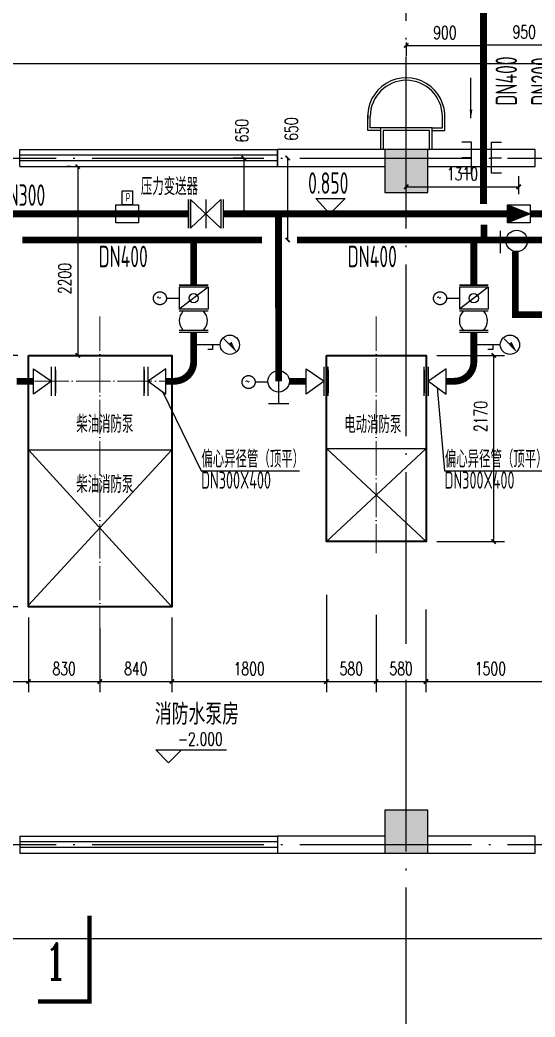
# Model space of a CAD drawing. Extents: x 84552 to 1115094, y -331058 to 102248.
# Drawn here: x 182205 to 188205, y 62409 to 74028 of the extents above; entities that cross this region are included whole.
import ezdxf

# ---------------------------------------------------------------- set-up
doc = ezdxf.new("R2010")
doc.units = 0
doc.header["$LTSCALE"] = 1000
doc.header["$MEASUREMENT"] = 0
for name, pattern in [('CENTER', [2, 1.25, -0.25, 0.25, -0.25]), ('DOTE', [2.42, 2, -0.2, 0.02, -0.2]), ('建施-55中综合楼1221$0$xref-局部平面图$0$ACAD_ISO14W100', [25.5, 12, -3, 0.5, -3, 0.5, -3, 0.5, -3])]:
    doc.linetypes.add(name, pattern=pattern)
for name, color, linetype in [('COLUMN', 9, 'Continuous'), ('DIM_ELEV', 3, 'Continuous'), ('DIM_SYMB', 3, 'Continuous'), ('DOTE', 1, 'Continuous'), ('PUB_DIM', 3, 'Continuous'), ('PUB_HATCH', 8, 'Continuous'), ('PUB_TEXT', 7, 'Continuous'), ('STAIR', 2, 'Continuous'), ('WALL', 9, 'Continuous'), ('测绘处中心区路网', 7, 'Continuous'), ('消防喷淋', 1, 'Continuous')]:
    doc.layers.add(name, color=color, linetype=linetype)
doc.layers.add('泡沫系统', color=4, linetype='Continuous', lineweight=80)
doc.layers.add('给水管', color=3, linetype='Continuous', lineweight=100)
doc.styles.add('_HZTXT', font='txt.shx', dxfattribs={"width": 0.8, "bigfont": 'HZTXT.shx'})
doc.styles.add('_TCH_DIM', font='SIMPLEX', dxfattribs={"bigfont": 'GBCBIG'})
doc.styles.add('_TCH_DIM_T3', font='SIMPLEX', dxfattribs={"width": 0.705882, "bigfont": 'GBCBIG'})
doc.styles.add('_TCH_LABEL', font='COMPLEX', dxfattribs={"bigfont": 'GBCBIG'})
doc.styles.add('AHD', font='sceie.shx', dxfattribs={"width": 0.7, "bigfont": 'sceic.shx'})
doc.styles.add('sceie', font='sceie.shx', dxfattribs={"width": 0.7, "bigfont": 'sceic.shx'})
doc.styles.get("Standard").update_dxf_attribs({"font": 'gbenor.shx', "bigfont": 'gbcbig.shx'})
doc.dimstyles.get("Standard").update_dxf_attribs({"dimscale": 100, "dimtxt": 3.5, "dimasz": 1, "dimexe": 2.5, "dimexo": 3, "dimgap": 1.5, "dimtad": 1, "dimdec": 0, "dimzin": 0, "dimdsep": 46, "dimtxsty": 'Standard', "dimblk": 'ARCHTICK', "dimcen": 0.09, "dimadec": 0, "dimazin": 0, "dimtfac": 1, "dimtdec": 0, "dimtix": 1, "dimtmove": 2, "dimatfit": 3, "dimfxl": 0, "dimtolj": 1, "dimtzin": 0, "dimarcsym": 0})
doc.dimstyles.new('副本 _TWT_ARCH&&100', dxfattribs={"dimtxt": 150, "dimasz": 50, "dimexe": 125, "dimexo": 125, "dimgap": 75, "dimtad": 1, "dimdec": 0, "dimzin": 0, "dimdsep": 46, "dimtxsty": '_TCH_DIM_T3', "dimblk": 'ARCHTICK', "dimcen": 0.09, "dimclrd": 3, "dimclre": 3, "dimclrt": 3, "dimazin": 2, "dimtfac": 1, "dimtdec": 0, "dimtix": 1, "dimtmove": 2, "dimatfit": 3, "dimfxl": 0, "dimtolj": 1, "dimtzin": 0, "dimlwd": -1, "dimarcsym": 0})

# ---------------------------------------------------------------- blocks, each defined once
blk = doc.blocks.new('_FZH')
blk.add_lwpolyline([(-0.5, -0.5), (0.5, -0.5), (0.5, 0.5), (-0.5, 0.5)], close=True)
at = {"layer": 'PUB_HATCH'}
blk.add_solid([(-0.5, -0.5), (0.5, -0.5), (-0.5, 0.5), (0.5, 0.5)], dxfattribs=at)
blk = doc.blocks.new('tg')
at = {"color": 1, "linetype": 'CENTER', "ltscale": 0.2}
blk.add_line((156121.6, -72370.1), (156121.6, -71787.6), dxfattribs=at)
for p, q in [((156024.6, -71927.5), (155930.4, -71927.5)), ((156024.6, -72227.5), (156024.6, -71927.5)), ((156218.5, -72227.5), (156218.5, -71927.5)), ((156218.5, -71927.5), (156312.7, -71927.5)), ((156024.6, -72077.5), (155930.4, -72077.5)), ((156218.5, -72077.5), (156312.7, -72077.5)), ((155930.4, -72227.5), (156024.6, -72227.5)), ((156312.7, -72227.5), (156218.5, -72227.5))]:
    blk.add_line(p, q)
blk = doc.blocks.new('_ArchTick')
at = {"color": 0, "linetype": 'ByBlock', "const_width": 0.4}
blk.add_lwpolyline([(-0.5, -0.5), (0.5, 0.5)], dxfattribs=at)
blk = doc.blocks.new('*D1271')
at = {"color": 3, "lineweight": -2}
for p, q in [((186705, 73765), (186705, 73605)), ((187605, 73765), (187605, 73605))]:
    blk.add_line(p, q, dxfattribs=at)
at = {"color": 3}
blk.add_line((186705, 73730), (187605, 73730), dxfattribs=at)
at = {"layer": 'Defpoints', "color": 0}
for p in [(186705, 73890), (187605, 73890), (187605, 73730)]:
    blk.add_point(p, dxfattribs=at)
at = {"color": 3, "xscale": 50, "yscale": 50, "zscale": 50, "rotation": 180}
blk.add_blockref('_ArchTick', (186705, 73730), dxfattribs=at)
at = {"color": 3, "xscale": 50, "yscale": 50, "zscale": 50}
blk.add_blockref('_ArchTick', (187605, 73730), dxfattribs=at)
at = {"color": 3, "insert": (187155, 73880), "char_height": 150, "attachment_point": 5, "style": '_TCH_DIM_T3'}
blk.add_mtext('\\A1;900', dxfattribs=at)
blk = doc.blocks.new('*D1272')
at = {"color": 3}
blk.add_line((185323, 72419), (185323, 71463), dxfattribs=at)
at = {"color": 3, "lineweight": -2}
blk.add_line((185198, 71463), (185198, 71463), dxfattribs=at)
at = {"layer": 'Defpoints', "color": 0}
for p in [(185323, 72419), (185323, 71463), (185323, 71463)]:
    blk.add_point(p, dxfattribs=at)
at = {"color": 3, "xscale": 50, "yscale": 50, "zscale": 50}
for p, rotation in [((185323, 72419), 90), ((185323, 71463), 270)]:
    blk.add_blockref('_ArchTick', p, dxfattribs=dict(at, rotation=rotation))
at = {"color": 3, "insert": (185367, 72756), "char_height": 150, "attachment_point": 5, "rotation": 90, "style": '_TCH_DIM_T3'}
blk.add_mtext('\\A1;650', dxfattribs=at)
blk = doc.blocks.new('*D1273')
at = {"color": 3, "lineweight": -2}
for p, q in [((184804, 72419), (184687, 72419)), ((184804, 71769), (184687, 71769))]:
    blk.add_line(p, q, dxfattribs=at)
at = {"color": 3}
blk.add_line((184812, 72419), (184812, 71769), dxfattribs=at)
at = {"layer": 'Defpoints', "color": 0}
for p in [(184929, 72419), (184812, 71769), (184929, 71769)]:
    blk.add_point(p, dxfattribs=at)
at = {"color": 3, "xscale": 50, "yscale": 50, "zscale": 50}
for p, rotation in [((184812, 72419), 90), ((184812, 71769), 270)]:
    blk.add_blockref('_ArchTick', p, dxfattribs=dict(at, rotation=rotation))
at = {"color": 3, "insert": (184790, 72738), "char_height": 150, "attachment_point": 5, "rotation": 90, "style": '_TCH_DIM_T3'}
blk.add_mtext('\\A1;650', dxfattribs=at)
blk = doc.blocks.new('*D1335')
at = {"color": 3, "lineweight": -2}
for p, q in [((182305, 67064), (182305, 66194)), ((180805, 66362), (180805, 66194))]:
    blk.add_line(p, q, dxfattribs=at)
at = {"color": 3}
blk.add_line((180805, 66319), (182305, 66319), dxfattribs=at)
at = {"layer": 'Defpoints', "color": 0}
for p in [(182305, 67189), (180805, 66487), (182305, 66319)]:
    blk.add_point(p, dxfattribs=at)
at = {"color": 3, "xscale": 50, "yscale": 50, "zscale": 50, "rotation": 180}
blk.add_blockref('_ArchTick', (180805, 66319), dxfattribs=at)
at = {"color": 3, "xscale": 50, "yscale": 50, "zscale": 50}
blk.add_blockref('_ArchTick', (182305, 66319), dxfattribs=at)
at = {"color": 3, "insert": (181555, 66469), "char_height": 150, "attachment_point": 5, "style": '_TCH_DIM_T3'}
blk.add_mtext('\\A1;1500', dxfattribs=at)
blk = doc.blocks.new('*D1337')
at = {"color": 3, "lineweight": -2}
for p, q in [((183975, 66864), (183975, 66194)), ((183135, 66614), (183135, 66194))]:
    blk.add_line(p, q, dxfattribs=at)
at = {"color": 3}
blk.add_line((183135, 66319), (183975, 66319), dxfattribs=at)
at = {"layer": 'Defpoints', "color": 0}
for p in [(183975, 66989), (183135, 66739), (183975, 66319)]:
    blk.add_point(p, dxfattribs=at)
at = {"color": 3, "xscale": 50, "yscale": 50, "zscale": 50, "rotation": 180}
blk.add_blockref('_ArchTick', (183135, 66319), dxfattribs=at)
at = {"color": 3, "xscale": 50, "yscale": 50, "zscale": 50}
blk.add_blockref('_ArchTick', (183975, 66319), dxfattribs=at)
at = {"color": 3, "insert": (183555, 66469), "char_height": 150, "attachment_point": 5, "style": '_TCH_DIM_T3'}
blk.add_mtext('\\A1;840', dxfattribs=at)
blk = doc.blocks.new('*D1338')
at = {"color": 3, "lineweight": -2}
for p, q in [((185775, 67329), (185775, 66194)), ((183975, 67064), (183975, 66194))]:
    blk.add_line(p, q, dxfattribs=at)
at = {"color": 3}
blk.add_line((183975, 66319), (185775, 66319), dxfattribs=at)
at = {"layer": 'Defpoints', "color": 0}
for p in [(185775, 67454), (183975, 67189), (185775, 66319)]:
    blk.add_point(p, dxfattribs=at)
at = {"color": 3, "xscale": 50, "yscale": 50, "zscale": 50, "rotation": 180}
blk.add_blockref('_ArchTick', (183975, 66319), dxfattribs=at)
at = {"color": 3, "xscale": 50, "yscale": 50, "zscale": 50}
blk.add_blockref('_ArchTick', (185775, 66319), dxfattribs=at)
at = {"color": 3, "insert": (184875, 66469), "char_height": 150, "attachment_point": 5, "style": '_TCH_DIM_T3'}
blk.add_mtext('\\A1;1800', dxfattribs=at)
blk = doc.blocks.new('*D1339')
at = {"color": 3, "lineweight": -2}
for p, q in [((185775, 67129), (185775, 66194)), ((186355, 67097), (186355, 66194))]:
    blk.add_line(p, q, dxfattribs=at)
at = {"color": 3}
blk.add_line((185775, 66319), (186355, 66319), dxfattribs=at)
at = {"layer": 'Defpoints', "color": 0}
for p in [(185775, 67254), (186355, 67222), (186355, 66319)]:
    blk.add_point(p, dxfattribs=at)
at = {"color": 3, "xscale": 50, "yscale": 50, "zscale": 50, "rotation": 180}
blk.add_blockref('_ArchTick', (185775, 66319), dxfattribs=at)
at = {"color": 3, "xscale": 50, "yscale": 50, "zscale": 50}
blk.add_blockref('_ArchTick', (186355, 66319), dxfattribs=at)
at = {"color": 3, "insert": (186065, 66469), "char_height": 150, "attachment_point": 5, "style": '_TCH_DIM_T3'}
blk.add_mtext('\\A1;580', dxfattribs=at)
blk = doc.blocks.new('*D1340')
at = {"color": 3, "lineweight": -2}
for p, q in [((186935, 67160), (186935, 66194)), ((186355, 67097), (186355, 66194))]:
    blk.add_line(p, q, dxfattribs=at)
at = {"color": 3}
blk.add_line((186355, 66319), (186935, 66319), dxfattribs=at)
at = {"layer": 'Defpoints', "color": 0}
for p in [(186935, 67285), (186355, 67222), (186935, 66319)]:
    blk.add_point(p, dxfattribs=at)
at = {"color": 3, "xscale": 50, "yscale": 50, "zscale": 50, "rotation": 180}
blk.add_blockref('_ArchTick', (186355, 66319), dxfattribs=at)
at = {"color": 3, "xscale": 50, "yscale": 50, "zscale": 50}
blk.add_blockref('_ArchTick', (186935, 66319), dxfattribs=at)
at = {"color": 3, "insert": (186645, 66469), "char_height": 150, "attachment_point": 5, "style": '_TCH_DIM_T3'}
blk.add_mtext('\\A1;580', dxfattribs=at)
blk = doc.blocks.new('*D1341')
at = {"color": 3, "lineweight": -2}
for p, q in [((182305, 66939), (182305, 66194)), ((183135, 66939), (183135, 66194))]:
    blk.add_line(p, q, dxfattribs=at)
at = {"color": 3}
blk.add_line((182305, 66319), (183135, 66319), dxfattribs=at)
at = {"layer": 'Defpoints', "color": 0}
for p in [(182305, 67064), (183135, 67064), (183135, 66319)]:
    blk.add_point(p, dxfattribs=at)
at = {"color": 3, "xscale": 50, "yscale": 50, "zscale": 50, "rotation": 180}
blk.add_blockref('_ArchTick', (182305, 66319), dxfattribs=at)
at = {"color": 3, "xscale": 50, "yscale": 50, "zscale": 50}
blk.add_blockref('_ArchTick', (183135, 66319), dxfattribs=at)
at = {"color": 3, "insert": (182720, 66469), "char_height": 150, "attachment_point": 5, "style": '_TCH_DIM_T3'}
blk.add_mtext('\\A1;830', dxfattribs=at)
blk = doc.blocks.new('*D1348')
at = {"color": 3, "lineweight": -2}
blk.add_line((188435, 68044), (188435, 66194), dxfattribs=at)
at = {"color": 3}
blk.add_line((186935, 66319), (188435, 66319), dxfattribs=at)
at = {"layer": 'Defpoints', "color": 0}
for p in [(188435, 68169), (186935, 66319), (188435, 66319)]:
    blk.add_point(p, dxfattribs=at)
at = {"color": 3, "xscale": 50, "yscale": 50, "zscale": 50, "rotation": 180}
blk.add_blockref('_ArchTick', (186935, 66319), dxfattribs=at)
at = {"color": 3, "xscale": 50, "yscale": 50, "zscale": 50}
blk.add_blockref('_ArchTick', (188435, 66319), dxfattribs=at)
at = {"color": 3, "insert": (187685, 66469), "char_height": 150, "attachment_point": 5, "style": '_TCH_DIM_T3'}
blk.add_mtext('\\A1;1500', dxfattribs=at)
blk = doc.blocks.new('*D1351')
at = {"color": 3, "lineweight": -2}
for p, q in [((186705, 71994), (186705, 72209)), ((188015, 71999), (188015, 72209))]:
    blk.add_line(p, q, dxfattribs=at)
at = {"color": 3}
blk.add_line((186705, 72084), (188015, 72084), dxfattribs=at)
at = {"layer": 'Defpoints', "color": 0}
for p in [(188015, 72084), (186705, 71869), (188015, 71874)]:
    blk.add_point(p, dxfattribs=at)
at = {"color": 3, "xscale": 50, "yscale": 50, "zscale": 50, "rotation": 180}
blk.add_blockref('_ArchTick', (186705, 72084), dxfattribs=at)
at = {"color": 3, "xscale": 50, "yscale": 50, "zscale": 50}
blk.add_blockref('_ArchTick', (188015, 72084), dxfattribs=at)
at = {"color": 3, "insert": (187360, 72234), "char_height": 150, "attachment_point": 5, "style": '_TCH_DIM_T3'}
blk.add_mtext('\\A1;1310', dxfattribs=at)
blk = doc.blocks.new('*D1352')
at = {"color": 3, "lineweight": -2}
blk.add_line((182798, 72319), (182753, 72319), dxfattribs=at)
at = {"color": 3}
blk.add_line((182878, 72319), (182878, 70119), dxfattribs=at)
at = {"layer": 'Defpoints', "color": 0}
for p in [(182923, 72319), (182878, 70119), (182878, 70119)]:
    blk.add_point(p, dxfattribs=at)
at = {"color": 3, "xscale": 50, "yscale": 50, "zscale": 50}
for p, rotation in [((182878, 72319), 90), ((182878, 70119), 270)]:
    blk.add_blockref('_ArchTick', p, dxfattribs=dict(at, rotation=rotation))
at = {"color": 3, "insert": (182728, 71014), "char_height": 150, "attachment_point": 5, "rotation": 90, "style": '_TCH_DIM_T3'}
blk.add_mtext('\\A1;2200', dxfattribs=at)
blk = doc.blocks.new('*D1511')
at = {"color": 3, "lineweight": -2}
for p, q in [((187605, 73855), (187605, 73863)), ((188554, 73855), (188554, 73863))]:
    blk.add_line(p, q, dxfattribs=at)
at = {"color": 3}
blk.add_line((187605, 73738), (188554, 73738), dxfattribs=at)
at = {"layer": 'Defpoints', "color": 0}
for p in [(187605, 73730), (188554, 73738), (188554, 73730)]:
    blk.add_point(p, dxfattribs=at)
at = {"color": 3, "xscale": 50, "yscale": 50, "zscale": 50, "rotation": 180}
blk.add_blockref('_ArchTick', (187605, 73738), dxfattribs=at)
at = {"color": 3, "xscale": 50, "yscale": 50, "zscale": 50}
blk.add_blockref('_ArchTick', (188554, 73738), dxfattribs=at)
at = {"color": 3, "insert": (188079, 73888), "char_height": 150, "attachment_point": 5, "style": '_TCH_DIM_T3'}
blk.add_mtext('\\A1;950', dxfattribs=at)
blk = doc.blocks.new('*D1656')
at = {"color": 3, "lineweight": -2}
for p, q in [((187060, 70119), (187848, 70119)), ((187060, 67949), (187848, 67949))]:
    blk.add_line(p, q, dxfattribs=at)
at = {"color": 3}
blk.add_line((187723, 70119), (187723, 67949), dxfattribs=at)
at = {"layer": 'Defpoints', "color": 0}
for p in [(186935, 70119), (186935, 67949), (187723, 67949)]:
    blk.add_point(p, dxfattribs=at)
at = {"color": 3, "xscale": 50, "yscale": 50, "zscale": 50}
for p, rotation in [((187723, 70119), 90), ((187723, 67949), 270)]:
    blk.add_blockref('_ArchTick', p, dxfattribs=dict(at, rotation=rotation))
at = {"color": 3, "insert": (187573, 69407), "char_height": 150, "attachment_point": 5, "rotation": 90, "style": '_TCH_DIM_T3'}
blk.add_mtext('\\A1;2170', dxfattribs=at)
blk = doc.blocks.new('*D1657')
at = {"color": 3, "lineweight": -2}
for p, q in [((182180, 70119), (181366, 70119)), ((182180, 67189), (181366, 67189))]:
    blk.add_line(p, q, dxfattribs=at)
at = {"color": 3}
blk.add_line((181491, 70119), (181491, 67189), dxfattribs=at)
at = {"layer": 'Defpoints', "color": 0}
for p in [(182305, 70119), (181491, 67189), (182305, 67189)]:
    blk.add_point(p, dxfattribs=at)
at = {"color": 3, "xscale": 50, "yscale": 50, "zscale": 50}
for p, rotation in [((181491, 70119), 90), ((181491, 67189), 270)]:
    blk.add_blockref('_ArchTick', p, dxfattribs=dict(at, rotation=rotation))
at = {"color": 3, "insert": (181341, 68654), "char_height": 150, "attachment_point": 5, "rotation": 90, "style": '_TCH_DIM_T3'}
blk.add_mtext('\\A1;2930', dxfattribs=at)

msp = doc.modelspace()

# ---------------------------------------------------------------- hatches: boundary and pattern name
h = msp.add_hatch()
h.set_pattern_fill('ANSI31', color=256, scale=100, style=0)
h.set_pattern_definition([(45, (-333644.279, 123244.24), (-8.83883476, 8.83883476), [])])
h.paths.add_polyline_path([(188147, 71769), (187883.3, 71873.6), (187883.3, 71664.4)])

# ---------------------------------------------------------------- linework, layer by layer
for p, q in [((186256.3, 72739), (186256.3, 72919)), ((186285.3, 72769), (186285.3, 72904.2)), ((187125.3, 72769), (187125.3, 72904.2)), ((187154.3, 72739), (187154.3, 72919)), ((186405.3, 72739), (186256.3, 72739)), ((186405.3, 72769), (186285.3, 72769)), ((187005.3, 72769), (187125.3, 72769)), ((187005.3, 72739), (187154.3, 72739)), ((182205.3, 72519), (185205.3, 72519)), ((182205.3, 72319), (182205.3, 72519)), ((185205.3, 72319), (185205.3, 72519)), ((185205.3, 72452.3), (182205.3, 72452.3)), ((185205.3, 72385.6), (182205.3, 72385.6)), ((182205.3, 72319), (185205.3, 72319)), ((187883.3, 71873.6), (188147, 71769)), ((188147, 71769), (187883.3, 71664.4)), ((184396.7, 70912.2), (184060.7, 70658.6)), ((184060.7, 70912.2), (184060.7, 70658.6)), ((184396.7, 70912.2), (184396.7, 70658.6)), ((187659.7, 70912.2), (187323.7, 70658.6)), ((187323.7, 70912.2), (187323.7, 70658.6)), ((187659.7, 70912.2), (187659.7, 70658.6)), ((182364.6, 69668.8), (182364.6, 69963.4)), ((182364.6, 69963.4), (182571.3, 69818.3)), ((182571.3, 69646.1), (182571.3, 69986.1)), ((182619.3, 69646.1), (182619.3, 69986.1)), ((183651.3, 69646.1), (183651.3, 69986.1)), ((183699.3, 69646.1), (183699.3, 69986.1)), ((183906, 69963.4), (183699.3, 69818.3)), ((183906, 69668.8), (183906, 69963.4)), ((185541.1, 69668.8), (185541.1, 69963.4)), ((185541.1, 69963.4), (185747.8, 69818.3)), ((185748.6, 69646.1), (185748.6, 69986.1)), ((185796.6, 69646.1), (185796.6, 69986.1)), ((186915.1, 69646.1), (186915.1, 69986.1)), ((187168.9, 69963.4), (186962.3, 69818.3)), ((186963.1, 69646.1), (186963.1, 69986.1)), ((187168.9, 69668.8), (187168.9, 69963.4)), ((182571.3, 69818.3), (182364.6, 69668.8)), ((183699.3, 69818.3), (183906, 69668.8)), ((185218.3, 69817.5), (185218.3, 69558.4)), ((185747.8, 69818.3), (185541.1, 69668.8)), ((186962.3, 69818.3), (187168.9, 69668.8)), ((185100.4, 69558.4), (185336.2, 69558.4)), ((182305.3, 69019), (183975.3, 69019)), ((182305.3, 69019), (183974.4, 67189)), ((183974.4, 69019), (182305.3, 67208.4)), ((185775.3, 69034), (186935.3, 69034)), ((185775.3, 69034), (186935.3, 67949)), ((186935.3, 69034), (185775.3, 67949)), ((182205.3, 64519), (185205.3, 64519)), ((182205.3, 64519), (182205.3, 64319)), ((185205.3, 64519), (185205.3, 64319)), ((185205.3, 64452.3), (182205.3, 64452.3)), ((185205.3, 64385.6), (182205.3, 64385.6)), ((182205.3, 64319), (185205.3, 64319))]:
    msp.add_line(p, q)
at = {"lineweight": -3}
for p, q in [((184167.4, 71937), (184167.4, 71601)), ((184167.4, 71601), (184167.4, 71937)), ((184193.7, 71937), (184193.7, 71601)), ((184370.1, 71937), (184370.1, 71601)), ((184546.5, 71937), (184546.5, 71601)), ((184571.5, 71937), (184571.5, 71601)), ((184396.7, 70938.5), (184060.7, 70938.5)), ((184060.7, 70938.5), (184396.7, 70938.5)), ((184396.7, 70912.2), (184060.7, 70912.2)), ((187659.7, 70938.5), (187323.7, 70938.5)), ((187323.7, 70938.5), (187659.7, 70938.5)), ((187659.7, 70912.2), (187323.7, 70912.2)), ((184396.7, 70658.6), (184060.7, 70658.6)), ((187659.7, 70658.6), (187323.7, 70658.6)), ((184396.7, 70633.6), (184060.7, 70633.6)), ((187659.7, 70633.6), (187323.7, 70633.6)), ((184060.7, 70414.3), (184396.7, 70414.3)), ((187323.7, 70414.3), (187659.7, 70414.3)), ((184060.7, 70388.1), (184396.7, 70388.1)), ((187323.7, 70388.1), (187659.7, 70388.1)), ((182619.3, 69684.1), (182619.3, 69948.1)), ((182619.3, 69948.1), (182619.3, 69684.1)), ((182619.3, 69684.1), (182619.3, 69948.1)), ((182619.3, 69948.1), (182619.3, 69684.1)), ((183651.3, 69684.1), (183651.3, 69948.1)), ((183651.3, 69948.1), (183651.3, 69684.1)), ((183651.3, 69684.1), (183651.3, 69948.1)), ((183651.3, 69948.1), (183651.3, 69684.1)), ((185796.6, 69684.1), (185796.6, 69948.1)), ((185796.6, 69948.1), (185796.6, 69684.1)), ((185796.6, 69684.1), (185796.6, 69948.1)), ((185796.6, 69948.1), (185796.6, 69684.1)), ((186915.1, 69684.1), (186915.1, 69948.1)), ((186915.1, 69948.1), (186915.1, 69684.1)), ((186915.1, 69684.1), (186915.1, 69948.1)), ((186915.1, 69948.1), (186915.1, 69684.1))]:
    msp.add_line(p, q, dxfattribs=at)
at = {"color": 0, "lineweight": -3}
for p, q in [((184546.5, 71937), (184193.7, 71601)), ((184546.5, 71601), (184193.7, 71937))]:
    msp.add_line(p, q, dxfattribs=at)
at = {"ltscale": 200}
for p, q in [((185650.3, 71946.1), (185992.2, 71946.1)), ((185815, 71769), (185650.3, 71946.1)), ((185815, 71769), (185992.2, 71946.1))]:
    msp.add_line(p, q, dxfattribs=at)
at = {"color": 0}
for p, q in [((187800.7, 71572.1), (187800.7, 71308.4)), ((187065.6, 69743.6), (187150.3, 68773.6)), ((183864.9, 69698.5), (184314.4, 68773.6)), ((184314.4, 68773.6), (185460.3, 68773.6)), ((187150.3, 68773.6), (188296.1, 68773.6))]:
    msp.add_line(p, q, dxfattribs=at)
at = {"linetype": '建施-55中综合楼1221$0$xref-局部平面图$0$ACAD_ISO14W100'}
for p, q in [((183911.5, 70785.4), (184060.7, 70785.4)), ((187174.5, 70785.4), (187323.7, 70785.4)), ((184944.4, 69809.1), (185093.6, 69809.1))]:
    msp.add_line(p, q, dxfattribs=at)
at = {"color": 6}
for p, q in [((184580.8, 70312.4), (184719.8, 70173.4)), ((187843.8, 70312.4), (187982.8, 70173.4)), ((184537.7, 70243), (184228.7, 70243)), ((184449, 70186.7), (184392.6, 70186.7)), ((184449, 70243), (184449, 70186.7)), ((187800.7, 70243), (187491.7, 70243)), ((187712, 70186.7), (187655.6, 70186.7)), ((187712, 70243), (187712, 70186.7))]:
    msp.add_line(p, q, dxfattribs=at)
at = {"linetype": 'Continuous', "lineweight": -2}
for p, q in [((183152.4, 70119), (182604.4, 70119)), ((183974.4, 70119), (183426.5, 70119)), ((183974.4, 69657.7), (183974.4, 70119)), ((183974.4, 67659), (183974.4, 69457.2))]:
    msp.add_line(p, q, dxfattribs=at)
for points in [[(187005.3, 72519), (187005.3, 72769), (186405.3, 72769), (186405.3, 72519)], [(186975.3, 72519), (186975.3, 72739), (186435.3, 72739), (186435.3, 72519)]]:
    msp.add_lwpolyline(points)
for points in [[(183394.2, 72035), (183514.4, 72035), (183514.4, 71873.6), (183394.2, 71873.6)], [(183322.5, 71664.4), (183322.5, 71873.6), (183586.2, 71873.6), (183586.2, 71664.4)], [(187883.3, 71664.4), (187883.3, 71873.6), (188147, 71873.6), (188147, 71664.4)]]:
    msp.add_lwpolyline(points, close=True)
at = {"color": 6}
for points in [[(184719.8, 70173.4, 0, 37.5, 0), (184654.6, 70266.3, 37.5, 37.5, 0)], [(187982.8, 70173.4, 0, 37.5, 0), (187917.6, 70266.3, 37.5, 37.5, 0)]]:
    msp.add_lwpolyline(points, format="xyseb", dxfattribs=at)
at = {"color": 40, "lineweight": 40}
for points in [[(182305.3, 70119), (183975.3, 70119), (183975.3, 67189), (182305.3, 67189)], [(185775.3, 70119), (186935.3, 70119), (186935.3, 67949), (185775.3, 67949)]]:
    msp.add_lwpolyline(points, close=True, dxfattribs=at)
for centre, radius in [((187991.4, 71453.1), 125), ((184228.7, 70785.4), 53.7), ((187491.7, 70785.4), 53.7), ((185218.3, 69817.5), 125)]:
    msp.add_circle(centre, radius)
at = {"linetype": '建施-55中综合楼1221$0$xref-局部平面图$0$ACAD_ISO14W100'}
for centre in [(183835.9, 70784.7), (187098.8, 70784.7), (184868.7, 69808.4)]:
    msp.add_circle(centre, 75.7, dxfattribs=at)
at = {"color": 6}
for centre in [(184650.2, 70243), (187913.2, 70243)]:
    msp.add_circle(centre, 112.5, dxfattribs=at)
for radius, start, end in [(450, 356.17745, 183.82255), (420, 0, 180)]:
    msp.add_arc((186705.3, 72904.2), radius, start, end)
at = {"ltscale": 200}
for centre, start, end in [((184220.7, 70524), 136.71002, 223.28998), ((184228.7, 70524), 316.71002, 43.28998), ((187483.7, 70524), 136.71002, 223.28998), ((187491.7, 70524), 316.71002, 43.28998)]:
    msp.add_arc(centre, 159.9, start, end, dxfattribs=at)
at = {"layer": 'DIM_ELEV'}
for p, q in [((183937.3, 65371.6), (183787.3, 65521.6)), ((183787.3, 65521.6), (184610, 65521.6)), ((183937.3, 65371.6), (184087.3, 65521.6))]:
    msp.add_line(p, q, dxfattribs=at)
at = {"layer": 'DIM_SYMB', "color": 3, "const_width": 50}
msp.add_lwpolyline([(183015.3, 63590.1), (183015.3, 62590.1), (182415.3, 62590.1)], dxfattribs=at)
at = {"layer": 'DOTE', "linetype": 'DOTE'}
for p, q in [((186705.3, 61919), (186705.3, 92727)), ((186705.3, 61919), (186705.3, 92629)), ((178205.3, 72419), (195205.3, 72419)), ((178205.3, 64419), (195205.3, 64419))]:
    msp.add_line(p, q, dxfattribs=at)
at = {"layer": 'DOTE', "color": 3, "linetype": 'DOTE', "lineweight": 9, "ltscale": 0.2}
for p, q in [((183135.3, 70571), (183135.3, 66939.1)), ((186355.3, 70571), (186355.3, 67815.6)), ((182374.5, 69818.3), (183894.3, 69818.3))]:
    msp.add_line(p, q, dxfattribs=at)
at = {"layer": 'STAIR'}
msp.add_lwpolyline([(193805.3, 67419), (193805.3, 63319), (179605.3, 63319), (179605.3, 73519), (193805.3, 73519), (193805.3, 71419)], dxfattribs=at)
at = {"layer": 'WALL', "color": 0}
for p, q in [((186455.3, 72519), (185205.3, 72519)), ((185205.3, 72519), (185205.3, 72319)), ((188205.3, 72519), (186955.3, 72519)), ((188205.3, 72319), (188205.3, 72519)), ((185205.3, 72319), (186455.3, 72319)), ((186955.3, 72319), (188205.3, 72319)), ((182619.3, 69948.1), (182619.3, 69684.1)), ((182619.3, 69684.1), (182619.3, 69948.1)), ((182619.3, 69948.1), (182619.3, 69684.1)), ((182619.3, 69684.1), (182619.3, 69948.1)), ((183651.3, 69948.1), (183651.3, 69684.1)), ((183651.3, 69684.1), (183651.3, 69948.1)), ((183651.3, 69948.1), (183651.3, 69684.1)), ((183651.3, 69684.1), (183651.3, 69948.1)), ((185796.6, 69948.1), (185796.6, 69684.1)), ((185796.6, 69684.1), (185796.6, 69948.1)), ((185796.6, 69948.1), (185796.6, 69684.1)), ((185796.6, 69684.1), (185796.6, 69948.1)), ((186915.1, 69948.1), (186915.1, 69684.1)), ((186915.1, 69684.1), (186915.1, 69948.1)), ((186915.1, 69948.1), (186915.1, 69684.1)), ((186915.1, 69684.1), (186915.1, 69948.1)), ((186455.3, 64519), (185205.3, 64519)), ((185205.3, 64519), (185205.3, 64319)), ((188205.3, 64519), (186955.3, 64519)), ((188205.3, 64319), (188205.3, 64519)), ((185205.3, 64319), (186455.3, 64319)), ((186955.3, 64319), (188205.3, 64319))]:
    msp.add_line(p, q, dxfattribs=at)
at = {"layer": '泡沫系统', "lineweight": -3, "ltscale": 200, "const_width": 80, "flags": 128}
for points in [[(187605.1, 71881.5), (187605.3, 75218)], [(187605.1, 71881.5), (187605.3, 75218)], [(187611.1, 71463.1), (187611.1, 71641.3)], [(185023.4, 71463.1), (182234.9, 71463.1)], [(184228.7, 70938.5), (184228.7, 71463.1)], [(189611.9, 71463.1), (185431.9, 71463.1)], [(187491.7, 70938.5), (187491.7, 71463.1)], [(189464.2, 70594.3), (187975.5, 70594.3), (187975.5, 71327.1)], [(184228.6, 70034.6), (184228.7, 70388.1)], [(187491.5, 70034.6), (187491.7, 70388.1)], [(184003.7, 69816.1), (183903.7, 69816.1)], [(187266.7, 69816.1), (187166.7, 69816.1)]]:
    msp.add_lwpolyline(points, dxfattribs=at)
for points in [[(184003.7, 69818.6, 0.4142136), (184228.7, 70043.6, -1.8803188)], [(187266.7, 69818.6, 0.4142136), (187491.7, 70043.6, -1.8803188)]]:
    msp.add_lwpolyline(points, format="xyb", dxfattribs=at)
at = {"layer": '消防喷淋', "ltscale": 200, "const_width": 80, "flags": 128}
for points in [[(184167.4, 71769), (181180.3, 71769)], [(187883.3, 71769), (184571.5, 71769)], [(185218.5, 69816.1), (185217.6, 71769)], [(190480.4, 71769), (188147, 71769)], [(182166.8, 69816.1), (182366.8, 69816.1)], [(185343.3, 69816.1), (185543.3, 69816.1)]]:
    msp.add_lwpolyline(points, dxfattribs=at)

# ---------------------------------------------------------------- block references
at = {"xscale": 1.200000000186265, "yscale": 1.199999999953434, "zscale": 1.2}
msp.add_blockref('tg', (237.3, 158915.1), dxfattribs=at)
at = {"layer": 'COLUMN', "color": 0, "xscale": 500, "yscale": 500, "zscale": 500}
for p in [(186705.3, 72269), (186705.3, 64569)]:
    msp.add_blockref('_FZH', p, dxfattribs=at)

# ---------------------------------------------------------------- texts
at = {"color": 7, "lineweight": -3, "style": 'AHD', "width": 0.7}
for p in [(183792.7, 70713.7), (187055.7, 70713.7), (184825.6, 69737.4)]:
    msp.add_text('~', height=150, rotation=0, dxfattribs=at).set_placement(p)
at = {"layer": 'PUB_DIM', "style": '_HZTXT', "width": 0.8}
msp.add_text('消防水泵房', height=245.11, dxfattribs=at).set_placement((183776.8, 65816))
at = {"layer": 'PUB_TEXT', "width": 0.705882}
for s, height, style, p in [('-2.000', 148.75, '_TCH_DIM', (184045, 65574.1)), ('1', 425, '_TCH_LABEL', (182492.2, 62845.2))]:
    msp.add_text(s, height=height, dxfattribs=dict(at, style=style)).set_placement(p)
at = {"layer": '测绘处中心区路网', "color": 7, "lineweight": -3, "style": 'AHD', "width": 0.7}
for s, height, p in [('压力变送器', 200, (183614, 71987)), ('p', 100, (183437.3, 71942.2)), ('柴油消防泵', 200, (182861.2, 69218.2)), ('电动消防泵', 200, (185982.9, 69213.7)), ('偏心异径管（顶平）', 200, (184317.9, 68811.1)), ('偏心异径管（顶平）', 200, (187153.8, 68811.1)), ('柴油消防泵', 200, (182861.2, 68516.6)), ('DN300X400', 200, (184316.2, 68565.7)), ('DN300X400', 200, (187152, 68565.7))]:
    msp.add_text(s, height=height, rotation=0, dxfattribs=at).set_placement(p)
at = {"layer": '给水管', "color": 0, "lineweight": -3, "ltscale": 200, "style": 'sceie', "width": 0.7}
for s, rotation, p in [('DN400', 90.00175, (187995.7, 73030)), ('DN200', 90.00175, (188409.6, 73030)), ('0.850', 0.00175, (185562, 72001.9)), ('DN300', 0.00175, (181933.9, 71861.6)), ('DN400', 0.00175, (183121.4, 71146.4)), ('DN400', 0.00175, (186022.6, 71146.4))]:
    msp.add_text(s, height=250, rotation=rotation, dxfattribs=at).set_placement(p)

# ---------------------------------------------------------------- dimensions: what is measured, and where the dimension line sits
dim = msp.add_linear_dim(base=(187605.2, 73729.9), p1=(186705.3, 73889.8), p2=(187605.2, 73889.8), dimstyle='副本 _TWT_ARCH&&100', override={"dimfxl": 100})
dim.commit()
dim.dimension.update_dxf_attribs({"geometry": '*D1271', "text_midpoint": (187155.3, 73879.9)})
dim = msp.add_linear_dim(base=(188553.6, 73737.6), p1=(187605.2, 73729.9), p2=(188553.6, 73729.9), text='950', dimstyle='副本 _TWT_ARCH&&100', override={"dimfxl": 100})
dim.commit()
dim.dimension.update_dxf_attribs({"geometry": '*D1511', "text_midpoint": (188079.4, 73887.6)})
for base, p1, p2, picture, middle in [((184812.4, 71769), (184929.1, 72419), (184929.1, 71769), '*D1273', (184790, 72738)), ((187722.6, 67949), (186935.3, 70119), (186935.3, 67949), '*D1656', (187572.6, 69407.1))]:
    dim = msp.add_linear_dim(base=base, p1=p1, p2=p2, angle=90, dimstyle='副本 _TWT_ARCH&&100', override={"dimfxl": 100})
    dim.commit()
    dim.dimension.update_dxf_attribs({"geometry": picture, "text_midpoint": middle, "dimtype": 160})
dim = msp.add_linear_dim(base=(185323.4, 71463.1), p1=(185323.4, 72419), p2=(185323.4, 71463.1), angle=90, text='650', dimstyle='副本 _TWT_ARCH&&100', override={"dimfxl": 100})
dim.commit()
dim.dimension.update_dxf_attribs({"geometry": '*D1272', "text_midpoint": (185367, 72755.8), "dimtype": 160})
dim = msp.add_linear_dim(base=(182878.4, 70119), p1=(182922.8, 72319), p2=(182878.4, 70119), angle=90, dimstyle='副本 _TWT_ARCH&&100')
dim.commit()
dim.dimension.update_dxf_attribs({"geometry": '*D1352', "text_midpoint": (182728.4, 71013.8), "dimtype": 160})
for base, p1, p2, picture, middle in [((188015.1, 72084.2), (186705.3, 71869.3), (188015.1, 71873.6), '*D1351', (187360.2, 72234.2)), ((188435.3, 66319.4), (186935.3, 66319.4), (188435.3, 68169), '*D1348', (187685.3, 66469.4)), ((185775.3, 66319.4), (183975.3, 67189), (185775.3, 67454.5), '*D1338', (184875.3, 66469.4)), ((186935.3, 66319.4), (186355.3, 67221.9), (186935.3, 67285.1), '*D1340', (186645.3, 66469.4)), ((182305.3, 66319.4), (180805.3, 66486.6), (182305.3, 67189), '*D1335', (181555.3, 66469.4)), ((186355.3, 66319.4), (185775.3, 67254.5), (186355.3, 67221.9), '*D1339', (186065.3, 66469.4)), ((183135.3, 66319.4), (182305.3, 67064), (183135.3, 67064), '*D1341', (182720.3, 66469.4)), ((183975.3, 66319.4), (183135.3, 66739.1), (183975.3, 66989), '*D1337', (183555.3, 66469.4))]:
    dim = msp.add_linear_dim(base=base, p1=p1, p2=p2, dimstyle='副本 _TWT_ARCH&&100')
    dim.commit()
    dim.dimension.update_dxf_attribs({"geometry": picture, "text_midpoint": middle})
dim = msp.add_linear_dim(base=(181491.4, 67189), p1=(182305.3, 70119), p2=(182305.3, 67189), angle=90, dimstyle='副本 _TWT_ARCH&&100', override={"dimfxl": 100})
dim.commit()
dim.dimension.update_dxf_attribs({"geometry": '*D1657', "text_midpoint": (181341.4, 68654)})

# ---------------------------------------------------------------- leaders
at = {"color": 0}
msp.add_leader([(187458.8, 72881.7), (187458.8, 73353.4)], dimstyle='Standard', override={"dimgap": 1.5, "dimtad": 0, "dimfxl": 100}, dxfattribs=at)

doc.saveas('drawing.dxf')
